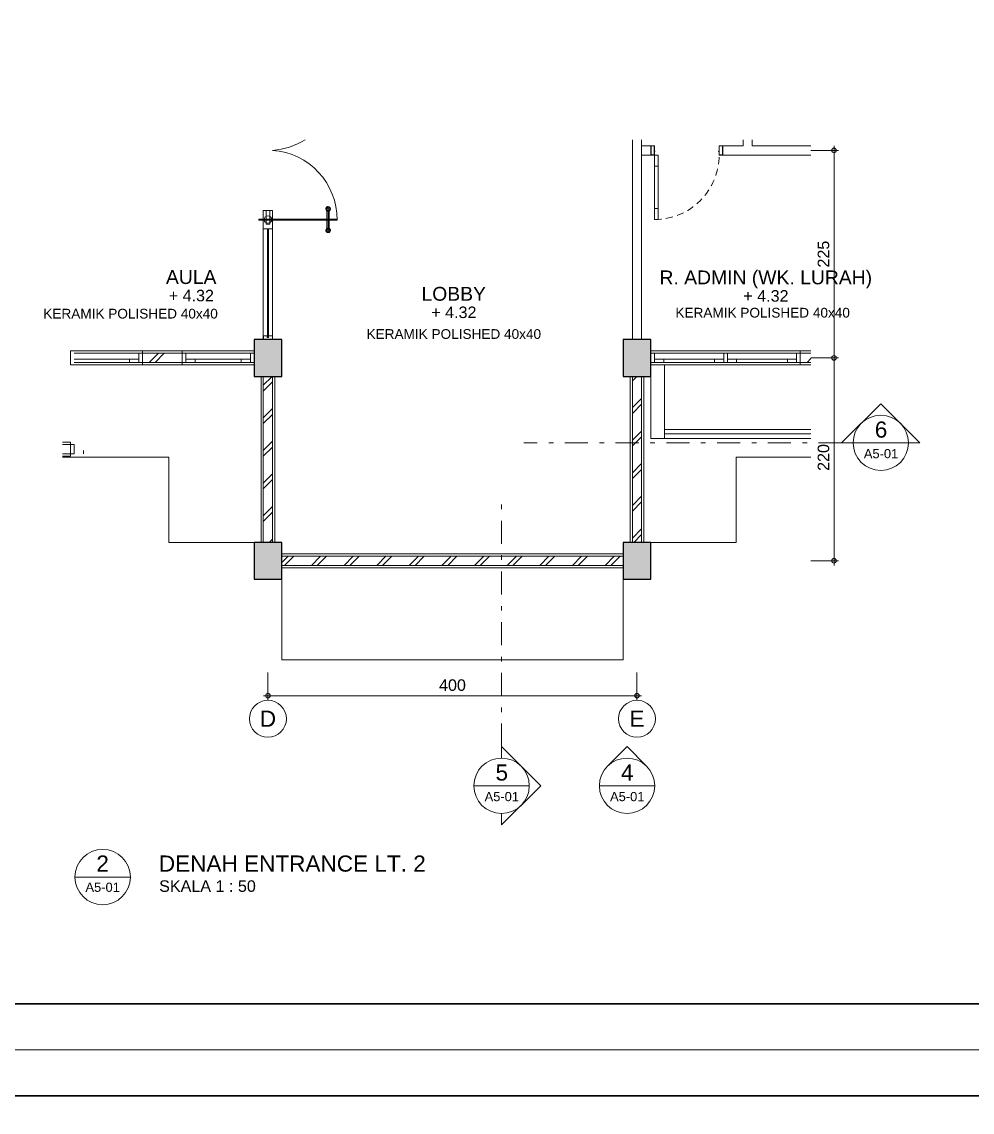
# Model space of a CAD drawing. Header units: millimetres. Extents: x -11 to 1625, y -267 to 180.
# Drawn here: x 1107.2 to 1127.8, y 116.65 to 140.3 of the extents above; entities that cross this region are included whole.
import ezdxf
from ezdxf.enums import TextEntityAlignment as Align

# ---------------------------------------------------------------- set-up
doc = ezdxf.new("R2010")
doc.units = ezdxf.units.MM
doc.linetypes.add('DASHDOT', pattern=[1, 0.5, -0.25, 0, -0.25])
doc.linetypes.add('HIDDEN', pattern=[0.375, 0.25, -0.125])
for name, color, linetype, lineweight in [('ars', 11, 'Continuous', 5), ('dinding', 5, 'Continuous', 15), ('GRS KOP', 1, 'Continuous', 35), ('KOLOM', 1, 'Continuous', 30), ('kop', 7, 'Continuous', 20), ('kus', 63, 'Continuous', 15), ('KUSEN', 30, 'Continuous', 15), ('lan', 7, 'Continuous', 15), ('not', 7, 'Continuous', 20), ('PARTISI', 190, 'Continuous', 9), ('sol kol', 8, 'Continuous', 0), ('u', 6, 'Continuous', 20)]:
    doc.layers.add(name, color=color, linetype=linetype, lineweight=lineweight)
doc.styles.add('BARU', font='complex.shx')
doc.styles.add('S', font='SIMPLEX', dxfattribs={"width": 1.1})
doc.styles.get("Standard").update_dxf_attribs({"font": 'ARIALUNI.TTF'})
doc.dimstyles.new('SK 50', dxfattribs={"dimtxt": 0.25, "dimasz": 0.1, "dimexe": 0, "dimexo": 0, "dimgap": 0.1, "dimtad": 1, "dimdec": 0, "dimlfac": 50, "dimzin": 12, "dimdsep": 46, "dimtxsty": 'Standard', "dimblk": 'BULAT', "dimcen": 0.1, "dimclrd": 256, "dimclre": 256, "dimclrt": 256, "dimadec": 0, "dimazin": 3, "dimtfac": 1, "dimtdec": 0, "dimtofl": 0, "dimtmove": 0, "dimatfit": 3, "dimldrblk": 'BULAT', "dimfxl": 0, "dimtolj": 1, "dimtzin": 0, "dimlwd": -1, "dimlwe": -1, "dimarcsym": 0})
pattern_1 = [(45, (1115.5368, 129.85664), (-0.353553, 0.353553), []), (45, (1115.6618, 129.85664), (-0.353553, 0.353553), [])]

# ---------------------------------------------------------------- blocks, each defined once
blk = doc.blocks.new('kop')
at = {"layer": 'GRS KOP'}
blk.add_lwpolyline([(1, 54), (83, 54), (83, 1), (1, 1)], close=True, dxfattribs=at)
at = {"layer": 'kop', "color": 7}
for p, q in [((84, 55), (0, 55)), ((0, 0), (84, 0))]:
    blk.add_line(p, q, dxfattribs=at)
at = {"layer": 'kop', "style": 'BARU', "flags": 4}
for p, height in [((73.8, 5.4), 0.35), ((80.303, 5.382), 0.25), ((73.8, 4.9), 0.35), ((80.303, 4.882), 0.25), ((73.8, 4.4), 0.35), ((80.303, 4.382), 0.25)]:
    blk.add_attdef('-', p, '', height=height, dxfattribs=at)
at = {"layer": 'kop', "flags": 4}
for tag, p in [('AR-00', (78.057, 2.648)), ('00', (81.238, 2.647))]:
    blk.add_attdef(tag, text='', height=0.35, dxfattribs=at).set_placement(p, align=Align.MIDDLE)
blk = doc.blocks.new('K1')
at = {"layer": 'KOLOM'}
blk.add_lwpolyline([(0.2, 0.15), (-0.2, 0.15), (-0.2, -0.15), (0.2, -0.15), (0.2, 0.15)], dxfattribs=at)
blk = doc.blocks.new('NOTASI RUANG')
at = {"layer": 'not'}
for height, p in [(0.26, (-0.011, 0.3)), (0.175, (-0.009, -0.017))]:
    blk.add_attdef('RUANG', text='', height=height, dxfattribs=at).set_placement(p, align=Align.MIDDLE_CENTER)
blk = doc.blocks.new('P 70')
at = {"linetype": 'HIDDEN', "ltscale": 0.3}
blk.add_lwpolyline([(-0.74, 0.1, -0.414214), (-0.04, 0.8, -1.303225)], format="xyb", dxfattribs=at)
for points in [[(-0.04, 0.8), (-0.08, 0.8), (-0.08, 0.68), (-0.04, 0.68)], [(-0.04, 0.68), (-0.08, 0.68), (-0.08, 0.22), (-0.04, 0.22)], [(-0.04, 0.1), (-0.08, 0.1), (-0.08, 0.22), (-0.04, 0.22)], [(-0.735, 0.06), (-0.74, 0.06), (-0.74, 0.061), (-0.74, 0.1), (-0.78, 0.1), (-0.78, 0), (-0.74, 0), (-0.74, 0.056), (-0.735, 0.058)], [(-0.742, 0.002), (-0.778, 0.002), (-0.778, 0.098), (-0.742, 0.098)], [(-0.045, 0.06), (-0.04, 0.06), (-0.04, 0.061), (-0.04, 0.1), (0, 0.1), (0, 0), (-0.04, 0), (-0.04, 0.056), (-0.045, 0.058)], [(-0.038, 0.002), (-0.002, 0.002), (-0.002, 0.098), (-0.038, 0.098)]]:
    blk.add_lwpolyline(points, close=True)
blk = doc.blocks.new('Ndtpd')
blk.add_line((0.747, 0), (-0.747, 0))
blk.add_circle((0, 0), 0.747)
at = {"flags": 4}
for tag, height, p in [('NO', 0.5, (0, 0.148)), ('NOLBR', 0.3, (0, -0.398))]:
    blk.add_attdef(tag, text='', height=height, dxfattribs=at).set_placement(p, align=Align.CENTER)
for tag, p, height in [('NDTPD', (1.516, 0.148), 0.5), ('SKALA', (1.523, -0.398), 0.3)]:
    blk.add_attdef(tag, p, '', height=height, dxfattribs=at)
blk = doc.blocks.new('Npkn')
for p, q in [((0, 0.849), (0.849, 0)), ((0, 0.849), (0, 0.6)), ((0.6, 0), (-0.6, 0)), ((0, -0.849), (0.849, 0)), ((0, -0.6), (0, -0.849))]:
    blk.add_line(p, q)
blk.add_circle((0, 0), 0.6)
at = {"color": 5, "style": 'S', "width": 0.75, "flags": 4}
blk.add_attdef('NO', text='', height=0.3, dxfattribs=at).set_placement((0.005, 0.113), align=Align.CENTER)
at = {"style": 'S', "width": 0.75, "flags": 4}
blk.add_attdef('NOLBR', text='', height=0.2, dxfattribs=at).set_placement((0.005, -0.334), align=Align.CENTER)
blk = doc.blocks.new('Ntm')
for p, q in [((-0.424, 0.424), (0, 0.849)), ((0.424, 0.424), (0, 0.849)), ((0.6, 0), (-0.6, 0))]:
    blk.add_line(p, q)
blk.add_circle((0, 0), 0.6)
at = {"color": 5, "style": 'S', "width": 0.75, "flags": 4}
blk.add_attdef('NO', text='', height=0.3, dxfattribs=at).set_placement((0.005, 0.113), align=Align.CENTER)
at = {"style": 'S', "width": 0.75, "flags": 4}
blk.add_attdef('NOLBR', text='', height=0.2, dxfattribs=at).set_placement((0.005, -0.334), align=Align.CENTER)
blk = doc.blocks.new('BULAT')
for p, q in [((-1, 0), (1, 0)), ((0, -1), (0, 1))]:
    blk.add_line(p, q)
blk.add_circle((0, 0), 0.5)
blk = doc.blocks.new('*D75')
at = {"layer": 'Defpoints', "color": 0, "ltscale": 0.15}
for p in [(1124.308, 133.007), (1124.308, 128.607), (1124.808, 128.607)]:
    blk.add_point(p, dxfattribs=at)
at = {"layer": 'u', "ltscale": 0.15}
for p, q in [((1124.308, 133.007), (1124.808, 133.007)), ((1124.808, 132.907), (1124.808, 128.707)), ((1124.308, 128.607), (1124.808, 128.607))]:
    blk.add_line(p, q, dxfattribs=at)
at = {"layer": 'u', "ltscale": 0.15, "xscale": 0.1, "yscale": 0.1, "zscale": 0.1}
for p, rotation in [((1124.808, 133.007), 90), ((1124.808, 128.607), 270)]:
    blk.add_blockref('BULAT', p, dxfattribs=dict(at, rotation=rotation))
at = {"layer": 'u', "ltscale": 0.15, "insert": (1124.58, 130.847), "char_height": 0.25, "attachment_point": 5, "rotation": 90}
blk.add_mtext('\\A1;220', dxfattribs=at)
blk = doc.blocks.new('*D76')
at = {"layer": 'Defpoints', "color": 0, "ltscale": 0.15}
for p in [(1124.308, 137.507), (1124.308, 133.007), (1124.808, 133.007)]:
    blk.add_point(p, dxfattribs=at)
at = {"layer": 'u', "ltscale": 0.15}
for p, q in [((1124.308, 137.507), (1124.808, 137.507)), ((1124.808, 137.407), (1124.808, 133.107)), ((1124.308, 133.007), (1124.808, 133.007))]:
    blk.add_line(p, q, dxfattribs=at)
at = {"layer": 'u', "ltscale": 0.15, "xscale": 0.1, "yscale": 0.1, "zscale": 0.1}
for p, rotation in [((1124.808, 137.507), 90), ((1124.808, 133.007), 270)]:
    blk.add_blockref('BULAT', p, dxfattribs=dict(at, rotation=rotation))
at = {"layer": 'u', "ltscale": 0.15, "insert": (1124.58, 135.257), "char_height": 0.25, "attachment_point": 5, "rotation": 90}
blk.add_mtext('\\A1;225', dxfattribs=at)
blk = doc.blocks.new('NAV')
blk.add_circle((0, -0.4), 0.4)
at = {"style": 'S', "width": 0.75, "flags": 4}
blk.add_attdef('AV', text='', height=0.3, dxfattribs=at).set_placement((0, -0.4), align=Align.MIDDLE)
blk = doc.blocks.new('*D77')
at = {"layer": 'Defpoints', "color": 0, "ltscale": 0.15}
for p in [(1112.537, 126.181), (1120.537, 126.181), (1120.537, 125.681)]:
    blk.add_point(p, dxfattribs=at)
at = {"layer": 'u', "ltscale": 0.15}
for p, q in [((1112.537, 126.181), (1112.537, 125.681)), ((1120.537, 126.181), (1120.537, 125.681)), ((1112.637, 125.681), (1120.437, 125.681))]:
    blk.add_line(p, q, dxfattribs=at)
at = {"layer": 'u', "ltscale": 0.15, "xscale": 0.1, "yscale": 0.1, "zscale": 0.1, "rotation": 180}
blk.add_blockref('BULAT', (1112.537, 125.681), dxfattribs=at)
at = {"layer": 'u', "ltscale": 0.15, "xscale": 0.1, "yscale": 0.1, "zscale": 0.1}
blk.add_blockref('BULAT', (1120.537, 125.681), dxfattribs=at)
at = {"layer": 'u', "ltscale": 0.15, "insert": (1116.537, 125.909), "char_height": 0.25, "attachment_point": 5}
blk.add_mtext('\\A1;400', dxfattribs=at)
blk = doc.blocks.new('Npa')
for p, q in [((-0.849, 0), (0, 0.849)), ((0.849, 0), (0, 0.849)), ((0.849, 0), (-0.849, 0))]:
    blk.add_line(p, q)
blk.add_circle((0, 0), 0.6)
at = {"color": 5, "style": 'S', "width": 0.75, "flags": 4}
blk.add_attdef('NO', text='', height=0.3, dxfattribs=at).set_placement((0.005, 0.113), align=Align.CENTER)
at = {"style": 'S', "width": 0.75, "flags": 4}
blk.add_attdef('NOLBR', text='', height=0.2, dxfattribs=at).set_placement((0.005, -0.334), align=Align.CENTER)

msp = doc.modelspace()

# ---------------------------------------------------------------- hatches: boundary and pattern name
at = {"layer": 'ars'}
h = msp.add_hatch(dxfattribs=at)
h.set_pattern_fill('TEMBOK', color=256, scale=0.5)
h.set_pattern_definition([(45, (1101.2568, 129.85664), (-0.353553, 0.353553), []), (45, (1101.3818, 129.85664), (-0.353553, 0.353553), [])])
h.paths.add_polyline_path([(1110.6767882, 133.1066409), (1109.8167882, 133.1066409), (1109.8167882, 132.9066409), (1110.6767882, 132.9066409)])
h = msp.add_hatch(dxfattribs=at)
h.set_pattern_fill('TEMBOK', color=256, scale=0.5)
h.set_pattern_definition([(45, (1115.5168, 129.85664), (-0.353553, 0.353553), []), (45, (1115.6418, 129.85664), (-0.353553, 0.353553), [])])
h.paths.add_polyline_path([(1124.3075277, 132.9066409), (1124.3075277, 133.1066409), (1124.0767882, 133.1066409), (1124.0767882, 132.9066409)])
h = msp.add_hatch(dxfattribs=at)
h.set_pattern_fill('TEMBOK', color=256, scale=0.5)
h.set_pattern_definition(pattern_1)
h.paths.add_polyline_path([(1112.6367882, 132.6066409), (1112.4367882, 132.6066409), (1112.4367882, 129.0066409), (1112.6367882, 129.0066409)])
h = msp.add_hatch(dxfattribs=at)
h.set_pattern_fill('TEMBOK', color=256, scale=0.5)
h.set_pattern_definition(pattern_1)
h.paths.add_polyline_path([(1120.6367882, 132.6066409), (1120.4367882, 132.6066409), (1120.4367882, 129.0066409), (1120.6367882, 129.0066409)])
h = msp.add_hatch(dxfattribs=at)
h.set_pattern_fill('TEMBOK', color=256, scale=0.5)
h.set_pattern_definition([(45, (1098.8368, 127.87603), (-0.353553, 0.353553), []), (45, (1098.9618, 127.87603), (-0.353553, 0.353553), [])])
h.paths.add_polyline_path([(1108.0828614, 131.1260349), (1108.0828614, 130.9260349), (1108.2567882, 130.9260349), (1108.2567882, 131.1260349)])
h = msp.add_hatch(dxfattribs=at)
h.set_pattern_fill('TEMBOK', color=256, scale=0.5)
h.set_pattern_definition(pattern_1)
h.paths.add_polyline_path([(1120.2367882, 128.7066409), (1112.8367882, 128.7066409), (1112.8367882, 128.5066409), (1120.2367882, 128.5066409)])
at = {"layer": 'KUSEN'}
h = msp.add_hatch(dxfattribs=at)
h.set_pattern_fill('ANSI31', color=256, scale=0.040563, angle=-180.00000137, style=0)
h.set_pattern_definition([(45.00000137, (-176.0574993, 2852.785699), (-0.003585330244, 0.003585330072), [])])
h.paths.add_polyline_path([(1113.8421539, 136.2897216, 1), (1113.8421539, 136.1883131, 1)])
h.paths.add_polyline_path([(1113.8421539, 136.2780647, -1), (1113.8421539, 136.19997, -1)], flags=16)
h = msp.add_hatch(dxfattribs=at)
h.set_pattern_fill('ANSI31', color=256, scale=0.040563, angle=-180.00000137, style=0)
h.set_pattern_definition([(314.99999863, (-176.0574993, -2580.772444), (-0.003585330244, -0.003585330072), [])])
h.paths.add_polyline_path([(1113.8421539, 135.7235331, -1), (1113.8421539, 135.8249415, -1)])
h.paths.add_polyline_path([(1113.8421539, 135.73519, 1), (1113.8421539, 135.8132847, 1)], flags=16)
at = {"layer": 'sol kol'}
for points in [[(1112.2367882, 133.4066409), (1112.2367882, 132.6066409), (1112.8367882, 132.6066409), (1112.8367882, 133.4066409)], [(1120.2367882, 133.4066409), (1120.2367882, 132.6066409), (1120.8367882, 132.6066409), (1120.8367882, 133.4066409)], [(1112.2367882, 129.0066409), (1112.2367882, 128.2066409), (1112.8367882, 128.2066409), (1112.8367882, 129.0066409)], [(1120.2367882, 129.0066409), (1120.2367882, 128.2066409), (1120.8367882, 128.2066409), (1120.8367882, 129.0066409)]]:
    msp.add_hatch(color=256, dxfattribs=at).paths.add_polyline_path(points)

# ---------------------------------------------------------------- linework, layer by layer
at = {"layer": 'ars'}
for points in [[(1110.6767882, 133.1066409), (1109.8167882, 133.1066409), (1109.8167882, 132.9066409), (1110.6767882, 132.9066409)], [(1112.6367882, 129.0066409), (1112.6367882, 132.6066409), (1112.4367882, 132.6066409), (1112.4367882, 129.0066409)], [(1120.6367882, 129.0066409), (1120.6367882, 132.6066409), (1120.4367882, 132.6066409), (1120.4367882, 129.0066409)], [(1120.2367882, 128.7066409), (1112.8367882, 128.7066409), (1112.8367882, 128.5066409), (1120.2367882, 128.5066409)]]:
    msp.add_lwpolyline(points, close=True, dxfattribs=at)
for points in [[(1124.3075277, 133.1066409), (1124.0767882, 133.1066409), (1124.0767882, 132.9066409), (1124.3075277, 132.9066409)], [(1124.3075277, 131.4566409), (1121.1367882, 131.4566409)], [(1124.3075277, 131.3566409), (1121.1367882, 131.3566409)], [(1108.0828614, 130.9260349), (1108.2567882, 130.9260349), (1108.2567882, 131.1260349), (1108.0828614, 131.1260349)]]:
    msp.add_lwpolyline(points, dxfattribs=at)
at = {"layer": 'dinding'}
for points in [[(1110.6767882, 133.1566409), (1109.8167882, 133.1566409), (1109.8167882, 132.8566409), (1110.6767882, 132.8566409)], [(1112.6867882, 129.0066409), (1112.6867882, 132.6066409), (1112.3867882, 132.6066409), (1112.3867882, 129.0066409)], [(1120.6867882, 129.0066409), (1120.6867882, 132.6066409), (1120.3867882, 132.6066409), (1120.3867882, 129.0066409)], [(1120.2367882, 128.7566409), (1112.8367882, 128.7566409), (1112.8367882, 128.4566409), (1120.2367882, 128.4566409)]]:
    msp.add_lwpolyline(points, close=True, dxfattribs=at)
for points in [[(1124.3075277, 133.1566409), (1124.0767882, 133.1566409), (1124.0767882, 132.8566409), (1124.3075277, 132.8566409)], [(1108.0828614, 130.8760349), (1108.2567882, 130.8760349), (1108.2567882, 131.1760349), (1108.0828614, 131.1760349)]]:
    msp.add_lwpolyline(points, dxfattribs=at)
at = {"layer": 'kus'}
for p, q in [((1109.7367882, 133.1066409), (1108.3367882, 133.1066409)), ((1109.7367882, 132.9766409), (1108.3367882, 132.9766409)), ((1109.7367882, 132.9066409), (1108.3367882, 132.9066409)), ((1109.5367882, 132.9766409), (1109.5367882, 132.9066409)), ((1112.1567882, 133.1066409), (1110.7567882, 133.1066409)), ((1112.1567882, 132.9766409), (1110.7567882, 132.9766409)), ((1112.1567882, 132.9066409), (1110.7567882, 132.9066409)), ((1110.9567882, 132.9766409), (1110.9567882, 132.9066409)), ((1111.9567882, 132.9766409), (1111.9567882, 132.9066409)), ((1122.4167882, 133.1066409), (1120.9167882, 133.1066409)), ((1122.4167882, 132.9766409), (1120.9167882, 132.9766409)), ((1122.4167882, 132.9066409), (1120.9167882, 132.9066409)), ((1121.1167882, 132.9766409), (1121.1167882, 132.9066409)), ((1122.2167882, 132.9766409), (1122.2167882, 132.9066409)), ((1123.9967882, 133.1066409), (1122.4967882, 133.1066409)), ((1123.9967882, 132.9766409), (1122.4967882, 132.9766409)), ((1123.9967882, 132.9066409), (1122.4967882, 132.9066409)), ((1122.6967882, 132.9766409), (1122.6967882, 132.9066409)), ((1123.7967882, 132.9766409), (1123.7967882, 132.9066409)), ((1108.5367882, 130.9960349), (1108.5367882, 130.9260349))]:
    msp.add_line(p, q, dxfattribs=at)
for points in [[(1109.8167882, 132.9066409), (1109.7367882, 132.9066409), (1109.7367882, 133.1066409), (1109.8167882, 133.1066409)], [(1110.7567882, 132.9066409), (1110.6767882, 132.9066409), (1110.6767882, 133.1066409), (1110.7567882, 133.1066409)], [(1112.2367882, 132.9066409), (1112.1567882, 132.9066409), (1112.1567882, 133.1066409), (1112.2367882, 133.1066409)], [(1120.9167882, 132.9066409), (1120.8367882, 132.9066409), (1120.8367882, 133.1066409), (1120.9167882, 133.1066409)], [(1122.4967882, 132.9066409), (1122.4167882, 132.9066409), (1122.4167882, 133.1066409), (1122.4967882, 133.1066409)], [(1124.0767882, 132.9066409), (1123.9967882, 132.9066409), (1123.9967882, 133.1066409), (1124.0767882, 133.1066409)], [(1108.3367882, 130.9260349), (1108.2567882, 130.9260349), (1108.2567882, 131.1260349), (1108.3367882, 131.1260349)]]:
    msp.add_lwpolyline(points, close=True, dxfattribs=at)
at = {"layer": 'KUSEN'}
for p, q in [((1113.8421539, 136.2780647), (1113.8421539, 136.19997)), ((1113.8168018, 136.1951062), (1113.8168018, 136.0166273)), ((1113.8168018, 135.8181485), (1113.8168018, 135.9966273)), ((1113.8392166, 136.0166273), (1113.8392166, 136.1883983)), ((1113.8392166, 135.9966273), (1113.8392166, 135.8248564)), ((1113.8529053, 136.0166273), (1113.8529053, 136.1894661)), ((1113.8529053, 135.9966273), (1113.8529053, 135.8237886)), ((1113.8611182, 136.0166273), (1113.8611182, 136.1919932)), ((1113.8611182, 135.9966273), (1113.8611182, 135.8212615)), ((1113.8653768, 136.0166273), (1113.8653768, 136.1939439)), ((1113.8653768, 135.9966273), (1113.8653768, 135.8193108)), ((1113.8675061, 136.0166273), (1113.8675061, 136.1951062)), ((1113.8675061, 135.9966273), (1113.8675061, 135.8181485)), ((1113.8421539, 135.73519), (1113.8421539, 135.8132847))]:
    msp.add_line(p, q, dxfattribs=at)
for points in [[(1113.3428461, 137.7396428, -0.1255724754), (1112.6367882, 137.5066409)], [(1114.0368018, 135.9966273, 0.3960925161), (1112.6367882, 137.5066409)]]:
    msp.add_lwpolyline(points, format="xyb", dxfattribs=at)
for points in [[(1113.8031066, 136.2390174), (1113.8812013, 136.2390174)], [(1112.3368018, 135.9966273), (1114.0368018, 135.9966273), (1114.0368018, 136.0166273), (1112.3368018, 136.0166273), (1112.3368018, 135.9966273)], [(1112.6367882, 135.8066409), (1112.4367882, 135.8066409), (1112.4367882, 136.2066409), (1112.6367882, 136.2066409), (1112.6367882, 135.8066409)], [(1113.8031066, 135.7742373), (1113.8812013, 135.7742373)], [(1112.5567882, 133.4066409), (1112.6367882, 133.4066409), (1112.6367882, 133.4866409), (1112.5477882, 133.4866409), (1112.5477882, 133.4837363), (1112.5427882, 133.4837363), (1112.5427882, 133.4802417), (1112.5477882, 133.4767242), (1112.5477882, 133.4566409), (1112.5257882, 133.4566409), (1112.5257882, 133.4767242), (1112.5307882, 133.4802417), (1112.5307882, 133.4837363), (1112.5257882, 133.4837363), (1112.5257882, 133.4866409), (1112.4367882, 133.4866409), (1112.4367882, 133.4066409), (1112.5497761, 133.4066409), (1112.5532937, 133.4066409), (1112.5567882, 133.4066409), (1112.5567882, 133.4066409)]]:
    msp.add_lwpolyline(points, dxfattribs=at)
for points in [[(1112.4967882, 136.2066273), (1112.5767882, 136.2066273), (1112.5767882, 136.0066273), (1112.4967882, 136.0066273)], [(1112.4967882, 136.0066273), (1112.5767882, 136.0066273), (1112.5767882, 135.9066273), (1112.4967882, 135.9066273)], [(1112.4367882, 135.8066409), (1112.4367882, 133.4866409), (1112.6367882, 133.4866409), (1112.6367882, 135.8066409)], [(1112.5267882, 133.4566409), (1112.5467882, 133.4566409), (1112.5467882, 135.8066409), (1112.5267882, 135.8066409)], [(1112.4407882, 133.4826409), (1112.4407882, 133.4106409), (1112.6327882, 133.4106409), (1112.6327882, 133.4826409), (1112.5517882, 133.4826409), (1112.5517882, 133.4526409), (1112.5217882, 133.4526409), (1112.5217882, 133.4826409)]]:
    msp.add_lwpolyline(points, close=True, dxfattribs=at)
for centre, radius in [((1113.8421539, 136.2390174), 0.0507042), ((1113.8421539, 136.2390174), 0.0390474), ((1112.5367882, 136.0066409), 0.08), ((1113.8421539, 135.7742373), 0.0507042), ((1113.8421539, 135.7742373), 0.0390474)]:
    msp.add_circle(centre, radius, dxfattribs=at)
at = {"layer": 'lan'}
for p, q in [((1121.1367882, 132.8566409), (1121.1367882, 131.2566409)), ((1120.8367882, 132.6066409), (1120.8367882, 131.2566409))]:
    msp.add_line(p, q, dxfattribs=at)
for points in [[(1109.8167882, 132.8566409), (1108.2567882, 132.8566409), (1108.2567882, 133.1566409), (1109.8167882, 133.1566409)], [(1112.2367882, 132.8566409), (1110.6767882, 132.8566409), (1110.6767882, 133.1566409), (1112.2367882, 133.1566409)], [(1124.0767882, 132.8566409), (1120.8367882, 132.8566409), (1120.8367882, 133.1566409), (1124.0767882, 133.1566409)]]:
    msp.add_lwpolyline(points, close=True, dxfattribs=at)
msp.add_lwpolyline([(1124.3075277, 131.2566409), (1120.8367882, 131.2566409)], dxfattribs=at)
at = {"layer": 'not', "linetype": 'DASHDOT'}
for p, q in [((1124.9742729, 131.1645412), (1118.0815679, 131.1645412)), ((1117.6013248, 124.5755644), (1117.6013248, 129.9580189))]:
    msp.add_line(p, q, dxfattribs=at)
at = {"layer": 'not'}
for p, q in [((1110.3867882, 130.8566409), (1108.0828614, 130.8566409)), ((1110.3867882, 129.0066409), (1110.3867882, 130.8566409)), ((1122.6867882, 129.0066409), (1122.6867882, 130.8566409)), ((1122.6867882, 130.8566409), (1124.3075277, 130.8566409)), ((1112.3867882, 129.0066409), (1110.3867882, 129.0066409)), ((1120.6867882, 129.0066409), (1122.6867882, 129.0066409)), ((1112.8367882, 128.2066409), (1112.8367882, 126.4566409)), ((1120.2367882, 128.2066409), (1120.2367882, 126.4566409)), ((1120.2367882, 126.4566409), (1112.8367882, 126.4566409))]:
    msp.add_line(p, q, dxfattribs=at)
at = {"layer": 'PARTISI'}
for points in [[(1120.4367882, 137.7396428), (1120.4367882, 137.6066408), (1120.4367882, 133.4066409), (1120.6367882, 133.4066408), (1120.6367882, 137.6066408)], [(1120.6367882, 137.6066408), (1120.6367882, 137.7396428)], [(1122.8367882, 137.7396428), (1122.8367882, 137.6066408), (1122.3967882, 137.6066408), (1122.3967882, 137.4066408), (1124.3075277, 137.4066408)], [(1124.3075277, 137.6066408), (1123.0367882, 137.6066408), (1123.0367882, 137.7396428)], [(1120.8367882, 137.6066408), (1120.6367882, 137.6066408)], [(1120.8367882, 137.4066408), (1120.6367882, 137.4066408)]]:
    msp.add_lwpolyline(points, dxfattribs=at)

# ---------------------------------------------------------------- block references
ref = msp.add_blockref('NOTASI RUANG', (1110.8869991, 134.3802595), dxfattribs=dict(xscale=1.264792453639075, yscale=1.264792453639075, zscale=1.264792453639075))
ref.add_attrib('RUANG', '+ 4.32', dxfattribs={"layer": 'not', "height": 0.25}).set_placement((1110.876035, 134.3584294), align=Align.MIDDLE_CENTER)
ref.add_attrib('RUANG', 'AULA', dxfattribs={"layer": 'not', "height": 0.3}).set_placement((1110.8728675, 134.7594283), align=Align.MIDDLE_CENTER)
ref = msp.add_blockref('NOTASI RUANG', (1123.3431016, 134.3731636), dxfattribs=dict(xscale=1.264792453639075, yscale=1.264792453639075, zscale=1.264792453639075))
ref.add_attrib('RUANG', '+ 4.32', dxfattribs={"layer": 'not', "height": 0.25}).set_placement((1123.3321374, 134.3513335), align=Align.MIDDLE_CENTER)
ref.add_attrib('RUANG', 'R. ADMIN (WK. LURAH)', dxfattribs={"layer": 'not', "height": 0.3}).set_placement((1123.3289699, 134.7523324), align=Align.MIDDLE_CENTER)
ref = msp.add_blockref('NOTASI RUANG', (1116.5780476, 134.0174759), dxfattribs=dict(xscale=1.264792453639075, yscale=1.264792453639075, zscale=1.264792453639075))
ref.add_attrib('RUANG', '+ 4.32', dxfattribs={"layer": 'not', "height": 0.25}).set_placement((1116.5670835, 133.9956458), align=Align.MIDDLE_CENTER)
ref.add_attrib('RUANG', 'LOBBY', dxfattribs={"layer": 'not', "height": 0.3}).set_placement((1116.563916, 134.3966447), align=Align.MIDDLE_CENTER)
ref = msp.add_blockref('NOTASI RUANG', (1123.2807605, 133.4538418), dxfattribs=dict(xscale=1.778674562963144, yscale=1.778674562963144, zscale=1.778674562963144))
ref.add_attrib('RUANG', 'KERAMIK POLISHED 40x40', dxfattribs={"layer": 'not', "height": 0.210944637}).set_placement((1123.2608872, 133.9870661), align=Align.MIDDLE_CENTER)
ref = msp.add_blockref('NOTASI RUANG', (1109.5787407, 133.4330074), dxfattribs=dict(xscale=1.778674562963144, yscale=1.778674562963144, zscale=1.778674562963144))
ref.add_attrib('RUANG', 'KERAMIK POLISHED 40x40', dxfattribs={"layer": 'not', "height": 0.210944637}).set_placement((1109.5588674, 133.9662317), align=Align.MIDDLE_CENTER)
ref = msp.add_blockref('NOTASI RUANG', (1116.5860472, 132.9915316), dxfattribs=dict(xscale=1.778674562963144, yscale=1.778674562963144, zscale=1.778674562963144))
ref.add_attrib('RUANG', 'KERAMIK POLISHED 40x40', dxfattribs={"layer": 'not', "height": 0.210944637}).set_placement((1116.5661739, 133.5247558), align=Align.MIDDLE_CENTER)
at = {"layer": 'KOLOM', "xscale": 2, "yscale": 2, "zscale": 2, "rotation": 90}
for p in [(1112.5367882, 133.0066409), (1120.5367882, 133.0066409), (1112.5367882, 128.6066409), (1120.5367882, 128.6066409)]:
    msp.add_blockref('K1', p, dxfattribs=at)
at = {"layer": 'kop'}
for p in [(1079.214162, 117.9999999), (1079.214162, 62.9999999)]:
    msp.add_blockref('kop', p, dxfattribs=at)
at = {"layer": 'KUSEN', "xscale": 2, "yscale": 2, "zscale": 2, "rotation": 180}
msp.add_blockref('P 70', (1120.8367882, 137.6066408), dxfattribs=at)
at = {"layer": 'not'}
ref = msp.add_blockref('Npa', (1125.822801, 131.1645412), dxfattribs=at)
ref.add_attrib('NO', '6', dxfattribs={"layer": '0', "height": 0.35, "flags": 4}).set_placement((1125.8275666, 131.2774439), align=Align.CENTER)
ref.add_attrib('NOLBR', 'A5-01', dxfattribs={"layer": '0', "height": 0.2, "flags": 4}).set_placement((1125.8275666, 130.8303035), align=Align.CENTER)
ref = msp.add_blockref('NAV', (1112.5367882, 125.5811402), dxfattribs=at)
ref.add_attrib('AV', 'D', dxfattribs={"layer": '0', "height": 0.35, "flags": 4}).set_placement((1112.5367882, 125.1811402), align=Align.MIDDLE)
ref = msp.add_blockref('NAV', (1120.5367882, 125.5811402), dxfattribs=at)
ref.add_attrib('AV', 'E', dxfattribs={"layer": '0', "height": 0.35, "flags": 4}).set_placement((1120.5367882, 125.1811402), align=Align.MIDDLE)
ref = msp.add_blockref('Npkn', (1117.6013248, 123.7270363), dxfattribs=at)
ref.add_attrib('NO', '5', dxfattribs={"layer": '0', "height": 0.35, "flags": 4}).set_placement((1117.6060904, 123.8399389), align=Align.CENTER)
ref.add_attrib('NOLBR', 'A5-01', dxfattribs={"layer": '0', "height": 0.2, "flags": 4}).set_placement((1117.6060904, 123.3927985), align=Align.CENTER)
ref = msp.add_blockref('Ntm', (1120.3212024, 123.7270363), dxfattribs=at)
ref.add_attrib('NO', '4', dxfattribs={"layer": '0', "height": 0.35, "flags": 4}).set_placement((1120.325968, 123.8399389), align=Align.CENTER)
ref.add_attrib('NOLBR', 'A5-01', dxfattribs={"layer": '0', "height": 0.2, "flags": 4}).set_placement((1120.325968, 123.3927985), align=Align.CENTER)
ref = msp.add_blockref('Ndtpd', (1108.9541035, 121.7464303), dxfattribs=dict(at, xscale=0.803212851405533, yscale=0.803212851405533, zscale=0.803212851405533))
ref.add_attrib('NO', '2', dxfattribs={"layer": '0', "height": 0.35, "flags": 4}).set_placement((1108.9537763, 121.8649561), align=Align.CENTER)
ref.add_attrib('NDTPD', 'DENAH ENTRANCE LT. 2', (1110.1717881, 121.8649561), dxfattribs={"layer": '0', "height": 0.35, "flags": 4})
ref.add_attrib('NOLBR', 'A5-01', dxfattribs={"layer": '0', "height": 0.2, "flags": 4}).set_placement((1108.9537763, 121.4264604), align=Align.CENTER)
ref.add_attrib('SKALA', 'SKALA 1 : 50', (1110.1775882, 121.4264604), dxfattribs={"layer": '0', "height": 0.25, "flags": 4})

# ---------------------------------------------------------------- dimensions: what is measured, and where the dimension line sits
at = {"layer": 'u', "ltscale": 0.15}
for base, p1, p2, picture, middle in [((1124.8075277, 133.0066409), (1124.3075277, 137.5066409), (1124.3075277, 133.0066409), '*D76', (1124.8075277, 135.2566409)), ((1124.8075277, 128.6066409), (1124.3075277, 133.0066409), (1124.3075277, 128.6066409), '*D75', (1124.8075277, 130.8466409))]:
    dim = msp.add_linear_dim(base=base, p1=p1, p2=p2, angle=270, dimstyle='SK 50', dxfattribs=at)
    dim.commit()
    dim.dimension.update_dxf_attribs({"geometry": picture, "text_midpoint": middle, "dimtype": 160})
dim = msp.add_linear_dim(base=(1120.5367882, 125.6811402), p1=(1112.5367882, 126.1811402), p2=(1120.5367882, 126.1811402), dimstyle='SK 50', dxfattribs=at)
dim.commit()
dim.dimension.update_dxf_attribs({"geometry": '*D77', "text_midpoint": (1116.5367882, 125.6811402), "dimtype": 160})

doc.saveas('drawing.dxf')
